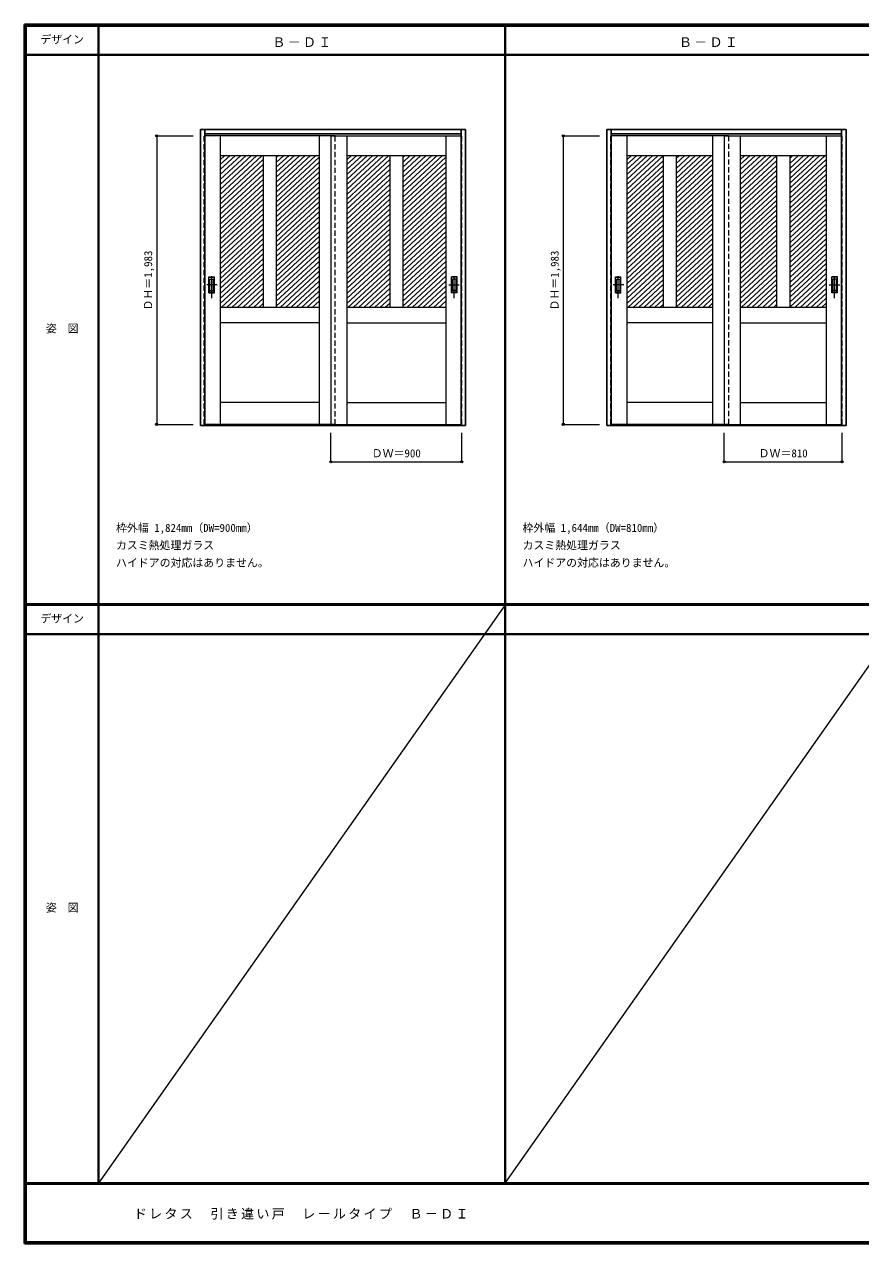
# Model space of a CAD drawing. Units: millimetres, scale not verified. Extents: x -6000 to 5700, y -4307 to 4175.
# Drawn here: x -6000 to -250, y -4205 to 4175 of the extents above; entities that cross this region are included whole.
import ezdxf
from ezdxf.enums import TextEntityAlignment as Align

# ---------------------------------------------------------------- set-up
doc = ezdxf.new("R2010")
doc.units = ezdxf.units.MM
doc.header["$LTSCALE"] = 30
doc.header["$PDMODE"] = 32
doc.header["$PDSIZE"] = 15
doc.linetypes.add('CHAIN1', pattern=[8, 5, -1, 1, -1])
doc.linetypes.add('DASHED1', pattern=[1.8, 1.2, -0.6])
for name, color, linetype, lineweight in [('0-2_扉', 7, 'Continuous', 18), ('0-3_仕上げ', 3, 'Continuous', 25), ('0-6_引手', 7, 'Continuous', 18), ('0-B_寸法', 4, 'Continuous', 9), ('0-C_ハッチ', 4, 'Continuous', 9), ('F-1_枠', 6, 'Continuous', 40), ('F-A_文字', 7, 'Continuous', 18)]:
    doc.layers.add(name, color=color, linetype=linetype, lineweight=lineweight)
doc.layers.add('0-A_文字', color=7, linetype='Continuous')
doc.styles.add('ＭＳ ゴシック', font='')
doc.styles.get('ＭＳ ゴシック').set_extended_font_data('MS Gothic')

msp = doc.modelspace()

# ---------------------------------------------------------------- linework, layer by layer
at = {"layer": '0-2_扉', "color": 4, "linetype": 'DASHED1', "lineweight": 9}
for p, q in [((-4763, 1426), (-4763, 3409)), ((-4763, 3409), (-4760, 3409)), ((-2993, 3409), (-2996, 3409)), ((-2993, 1426), (-2993, 3409)), ((-1968, 1426), (-1968, 3409)), ((-1968, 3409), (-1965, 3409)), ((-378, 3409), (-381, 3409)), ((-378, 1426), (-378, 3409)), ((-4763, 1426), (-4760, 1426)), ((-2993, 1426), (-2996, 1426)), ((-1968, 1426), (-1965, 1426)), ((-378, 1426), (-381, 1426))]:
    msp.add_line(p, q, dxfattribs=at)
at = {"layer": '0-2_扉'}
for p, q in [((-3863, 3409), (-4760, 3409)), ((-4653, 3409), (-4653, 1426)), ((-3973, 3409), (-3973, 1426)), ((-3893, 3409), (-3893, 1426)), ((-3893, 3409), (-2996, 3409)), ((-3783, 3409), (-3783, 1426)), ((-3103, 3409), (-3103, 1426)), ((-1158, 3409), (-1965, 3409)), ((-1858, 3409), (-1858, 1426)), ((-1268, 3409), (-1268, 1426)), ((-1188, 3409), (-1188, 1426)), ((-1188, 3409), (-381, 3409)), ((-1078, 3409), (-1078, 1426)), ((-488, 3409), (-488, 1426)), ((-4653, 3274), (-3973, 3274)), ((-4358, 3274), (-4358, 2229)), ((-4268, 3274), (-4268, 2229)), ((-3783, 3274), (-3103, 3274)), ((-3488, 3274), (-3488, 2229)), ((-3398, 3274), (-3398, 2229)), ((-1858, 3274), (-1268, 3274)), ((-1608, 3274), (-1608, 2229)), ((-1518, 3274), (-1518, 2229)), ((-1078, 3274), (-488, 3274)), ((-828, 3274), (-828, 2229)), ((-738, 3274), (-738, 2229)), ((-4652.81, 3091), (-4653, 3091)), ((-3782.81, 3091), (-3783, 3091)), ((-3973, 2229), (-4653, 2229)), ((-3103, 2229), (-3783, 2229)), ((-1268, 2229), (-1858, 2229)), ((-488, 2229), (-1078, 2229)), ((-3973, 2124), (-4653, 2124)), ((-3783, 2124), (-3103, 2124)), ((-1268, 2124), (-1858, 2124)), ((-1078, 2124), (-488, 2124)), ((-3973, 1576), (-4653, 1576)), ((-3783, 1576), (-3103, 1576)), ((-1268, 1576), (-1858, 1576)), ((-1078, 1576), (-488, 1576)), ((-3863, 1426), (-4760, 1426)), ((-3893, 1426), (-2996, 1426)), ((-1158, 1426), (-1965, 1426)), ((-1188, 1426), (-381, 1426))]:
    msp.add_line(p, q, dxfattribs=at)
at = {"layer": '0-3_仕上げ'}
for p, q in [((-4790, 1418), (-4790, 3453)), ((-4790, 3453), (-2966, 3453)), ((-4760, 1418), (-4760, 3453)), ((-2996, 1426.2), (-2996, 3453)), ((-2966, 1418), (-2966, 3453)), ((-1995, 1418), (-1995, 3453)), ((-1995, 3453), (-351, 3453)), ((-1965, 1418), (-1965, 3453)), ((-381, 1426.54), (-381, 3453)), ((-351, 1418), (-351, 3453)), ((-4760, 3423), (-2996, 3423)), ((-1965, 3423), (-381, 3423)), ((-2996, 1418), (-2996, 1426.2)), ((-381, 1418), (-381, 1426.2)), ((-4760, 1418), (-4790, 1418)), ((-2996, 1421), (-4760, 1421)), ((-2996, 1418), (-4760, 1418)), ((-2966, 1418), (-2996, 1418)), ((-1965, 1418), (-1995, 1418)), ((-381, 1421), (-1965, 1421)), ((-381, 1418), (-1965, 1418)), ((-351, 1418), (-381, 1418))]:
    msp.add_line(p, q, dxfattribs=at)
at = {"layer": '0-3_仕上げ', "color": 4, "linetype": 'DASHED1', "lineweight": 9}
for p, q in [((-3863, 1426), (-3863, 3409)), ((-1158, 3409), (-1158, 1426))]:
    msp.add_line(p, q, dxfattribs=at)
at = {"layer": '0-6_引手'}
for p, q in [((-4731, 2440.9), (-4693, 2440.9)), ((-4731, 2330.9), (-4731, 2440.9)), ((-4693, 2330.9), (-4693, 2440.9)), ((-3025, 2440.9), (-3063, 2440.9)), ((-3063, 2330.9), (-3063, 2440.9)), ((-3025, 2330.9), (-3025, 2440.9)), ((-1936, 2440.9), (-1898, 2440.9)), ((-1936, 2330.9), (-1936, 2440.9)), ((-1898, 2330.9), (-1898, 2440.9)), ((-448, 2330.9), (-448, 2440.9)), ((-4724.5, 2424.9), (-4699.5, 2424.9)), ((-4724.5, 2346.9), (-4724.5, 2424.9)), ((-4724.5, 2346.9), (-4699.5, 2346.9)), ((-4699.5, 2346.9), (-4699.5, 2424.9)), ((-3031.5, 2424.9), (-3056.5, 2424.9)), ((-3056.5, 2346.9), (-3056.5, 2424.9)), ((-3031.5, 2346.9), (-3056.5, 2346.9)), ((-3031.5, 2346.9), (-3031.5, 2424.9)), ((-1929.5, 2424.9), (-1904.5, 2424.9)), ((-1929.5, 2346.9), (-1929.5, 2424.9)), ((-1929.5, 2346.9), (-1904.5, 2346.9)), ((-1904.5, 2346.9), (-1904.5, 2424.9)), ((-441.5, 2346.9), (-441.5, 2424.9)), ((-416.5, 2424.9), (-441.5, 2424.9)), ((-416.5, 2346.9), (-441.5, 2346.9)), ((-416.5, 2346.9), (-416.5, 2424.9)), ((-4731, 2330.9), (-4693, 2330.9)), ((-3025, 2330.9), (-3063, 2330.9)), ((-1936, 2330.9), (-1898, 2330.9)), ((-410, 2330.9), (-448, 2330.9))]:
    msp.add_line(p, q, dxfattribs=at)
at = {"layer": '0-6_引手', "linetype": 'CHAIN1'}
for p, q in [((-4712, 2294.29), (-4712, 2465.14)), ((-3044, 2294.29), (-3044, 2465.14)), ((-1917, 2293.67), (-1917, 2464.52)), ((-429, 2293.67), (-429, 2464.52)), ((-4673.93, 2385.9), (-4746.44, 2385.9)), ((-3082.07, 2385.9), (-3009.56, 2385.9)), ((-1878.93, 2385.9), (-1951.44, 2385.9)), ((-467.07, 2385.9), (-394.56, 2385.9))]:
    msp.add_line(p, q, dxfattribs=at)
at = {"layer": '0-6_引手', "linetype": 'DASHED1'}
for p, q in [((-4696, 2334.9), (-4696, 2436.9)), ((-3060, 2334.9), (-3060, 2436.9)), ((-1901, 2334.9), (-1901, 2436.9)), ((-413, 2436.9), (-445, 2436.9)), ((-413, 2334.9), (-413, 2436.9)), ((-4728, 2334.9), (-4696, 2334.9)), ((-3028, 2334.9), (-3060, 2334.9)), ((-1933, 2334.9), (-1901, 2334.9))]:
    msp.add_line(p, q, dxfattribs=at)
for points in [[(-4728, 2334.9), (-4728, 2436.9), (-4696, 2436.9)], [(-3028, 2334.9), (-3028, 2436.9), (-3060, 2436.9)], [(-1933, 2334.9), (-1933, 2436.9), (-1901, 2436.9)], [(-413, 2334.9), (-445, 2334.9), (-445, 2436.9)]]:
    msp.add_lwpolyline(points, dxfattribs=at)
at = {"layer": '0-6_引手'}
msp.add_lwpolyline([(-410, 2330.9), (-410, 2440.9), (-448, 2440.9)], dxfattribs=at)
at = {"layer": '0-B_寸法'}
for p, q in [((-5090, 3409), (-4840, 3409)), ((-5090, 3409), (-5090, 1426)), ((-2295, 3409), (-2045, 3409)), ((-2295, 3409), (-2295, 1426)), ((-5090, 1426), (-4840, 1426)), ((-2295, 1426), (-2045, 1426)), ((-3893, 1168), (-3893, 1368)), ((-2993, 1168), (-2993, 1368)), ((-1188, 1168), (-1188, 1368)), ((-378, 1168), (-378, 1368)), ((-3893, 1168), (-2993, 1168)), ((-1188, 1168), (-378, 1168))]:
    msp.add_line(p, q, dxfattribs=at)
at = {"layer": '0-B_寸法', "color": 7}
for p in [(-5090, 3409), (-2295, 3409), (-5090, 1426), (-2295, 1426), (-3893, 1168), (-2993, 1168), (-1188, 1168), (-378, 1168)]:
    msp.add_point(p, dxfattribs=at)
at = {"layer": '0-C_ハッチ'}
for p, q in [((-4364.08, 3274), (-4653, 3006.48)), ((-4400.87, 3274), (-4653, 3040.55)), ((-4437.67, 3274), (-4653, 3074.62)), ((-4621.65, 3274), (-4653, 3244.97)), ((-4511.26, 3274), (-4653, 3142.76)), ((-4548.06, 3274), (-4653, 3176.83)), ((-4584.86, 3274), (-4653, 3210.9)), ((-4474.47, 3274), (-4653, 3108.69)), ((-4032.9, 3274), (-4268, 3056.32)), ((-3996.11, 3274), (-4268, 3022.25)), ((-4069.7, 3274), (-4268, 3090.39)), ((-4106.5, 3274), (-4268, 3124.46)), ((-4143.29, 3274), (-4268, 3158.53)), ((-4180.09, 3274), (-4268, 3192.6)), ((-4216.89, 3274), (-4268, 3226.67)), ((-4253.69, 3274), (-4268, 3260.75)), ((-3604.47, 3274), (-3783, 3108.69)), ((-3714.86, 3274), (-3783, 3210.9)), ((-3678.06, 3274), (-3783, 3176.83)), ((-3641.26, 3274), (-3783, 3142.76)), ((-3751.65, 3274), (-3783, 3244.97)), ((-3567.67, 3274), (-3783, 3074.62)), ((-3530.87, 3274), (-3783, 3040.55)), ((-3494.08, 3274), (-3783, 3006.48)), ((-3383.69, 3274), (-3398, 3260.75)), ((-3346.89, 3274), (-3398, 3226.67)), ((-3310.09, 3274), (-3398, 3192.6)), ((-3273.29, 3274), (-3398, 3158.53)), ((-3236.5, 3274), (-3398, 3124.46)), ((-3199.7, 3274), (-3398, 3090.39)), ((-3126.11, 3274), (-3398, 3022.25)), ((-3162.9, 3274), (-3398, 3056.32)), ((-1679.47, 3274), (-1858, 3108.69)), ((-1789.86, 3274), (-1858, 3210.9)), ((-1753.06, 3274), (-1858, 3176.83)), ((-1716.26, 3274), (-1858, 3142.76)), ((-1826.65, 3274), (-1858, 3244.97)), ((-1642.67, 3274), (-1858, 3074.62)), ((-1605.87, 3274), (-1858, 3040.55)), ((-1458.69, 3274), (-1518, 3219.08)), ((-1421.89, 3274), (-1518, 3185.01)), ((-1385.09, 3274), (-1518, 3150.94)), ((-1348.3, 3274), (-1518, 3116.87)), ((-1311.5, 3274), (-1518, 3082.79)), ((-1274.7, 3274), (-1518, 3048.72)), ((-1495.48, 3274), (-1518, 3253.15)), ((-899.47, 3274), (-1078, 3108.69)), ((-1009.86, 3274), (-1078, 3210.9)), ((-973.06, 3274), (-1078, 3176.83)), ((-936.26, 3274), (-1078, 3142.76)), ((-1046.65, 3274), (-1078, 3244.97)), ((-862.67, 3274), (-1078, 3074.62)), ((-825.87, 3274), (-1078, 3040.55)), ((-678.69, 3274), (-738, 3219.08)), ((-641.89, 3274), (-738, 3185.01)), ((-605.09, 3274), (-738, 3150.94)), ((-568.3, 3274), (-738, 3116.87)), ((-531.5, 3274), (-738, 3082.79)), ((-494.7, 3274), (-738, 3048.72)), ((-715.48, 3274), (-738, 3253.15)), ((-4358, 3245.55), (-4653, 2972.41)), ((-4358, 3211.48), (-4653, 2938.34)), ((-3973, 3261.33), (-4268, 2988.18)), ((-3973, 3227.25), (-4268, 2954.11)), ((-3973, 3193.18), (-4268, 2920.04)), ((-3488, 3245.55), (-3783, 2972.41)), ((-3488, 3211.48), (-3783, 2938.34)), ((-3103, 3261.33), (-3398, 2988.18)), ((-3103, 3227.25), (-3398, 2954.11)), ((-3103, 3193.18), (-3398, 2920.04)), ((-1608, 3237.96), (-1858, 3006.48)), ((-1608, 3203.89), (-1858, 2972.41)), ((-1268, 3246.13), (-1518, 3014.65)), ((-1268, 3212.06), (-1518, 2980.58)), ((-828, 3237.96), (-1078, 3006.48)), ((-828, 3203.89), (-1078, 2972.41)), ((-488, 3246.13), (-738, 3014.65)), ((-488, 3212.06), (-738, 2980.58)), ((-4358, 3177.41), (-4653, 2904.26)), ((-4358, 3143.34), (-4653, 2870.19)), ((-4358, 3109.27), (-4653, 2836.12)), ((-3973, 3159.11), (-4268, 2885.96)), ((-3973, 3125.04), (-4268, 2851.89)), ((-3488, 3177.41), (-3783, 2904.26)), ((-3488, 3143.34), (-3783, 2870.19)), ((-3488, 3109.27), (-3783, 2836.12)), ((-3103, 3159.11), (-3398, 2885.96)), ((-3103, 3125.04), (-3398, 2851.89)), ((-1608, 3169.82), (-1858, 2938.34)), ((-1608, 3135.75), (-1858, 2904.26)), ((-1608, 3101.67), (-1858, 2870.19)), ((-1268, 3177.99), (-1518, 2946.51)), ((-1268, 3143.92), (-1518, 2912.44)), ((-1268, 3109.85), (-1518, 2878.37)), ((-828, 3169.82), (-1078, 2938.34)), ((-828, 3135.75), (-1078, 2904.26)), ((-828, 3101.67), (-1078, 2870.19)), ((-488, 3177.99), (-738, 2946.51)), ((-488, 3143.92), (-738, 2912.44)), ((-488, 3109.85), (-738, 2878.37)), ((-4358, 3075.2), (-4653, 2802.05)), ((-4358, 3041.13), (-4653, 2767.98)), ((-3973, 3090.97), (-4268, 2817.82)), ((-3973, 3056.9), (-4268, 2783.75)), ((-3973, 3022.83), (-4268, 2749.68)), ((-3488, 3075.2), (-3783, 2802.05)), ((-3488, 3041.13), (-3783, 2767.98)), ((-3103, 3090.97), (-3398, 2817.82)), ((-3103, 3056.9), (-3398, 2783.75)), ((-3103, 3022.83), (-3398, 2749.68)), ((-1608, 3067.6), (-1858, 2836.12)), ((-1608, 3033.53), (-1858, 2802.05)), ((-1268, 3075.78), (-1518, 2844.3)), ((-1268, 3041.71), (-1518, 2810.23)), ((-828, 3067.6), (-1078, 2836.12)), ((-828, 3033.53), (-1078, 2802.05)), ((-488, 3075.78), (-738, 2844.3)), ((-488, 3041.71), (-738, 2810.23)), ((-4358, 3007.06), (-4653, 2733.91)), ((-4358, 2972.99), (-4653, 2699.84)), ((-4358, 2938.91), (-4653, 2665.77)), ((-3973, 2988.76), (-4268, 2715.61)), ((-3973, 2954.69), (-4268, 2681.54)), ((-3488, 3007.06), (-3783, 2733.91)), ((-3488, 2972.99), (-3783, 2699.84)), ((-3488, 2938.91), (-3783, 2665.77)), ((-3103, 2988.76), (-3398, 2715.61)), ((-3103, 2954.69), (-3398, 2681.54)), ((-1608, 2999.46), (-1858, 2767.98)), ((-1608, 2965.39), (-1858, 2733.91)), ((-1268, 3007.64), (-1518, 2776.16)), ((-1268, 2973.57), (-1518, 2742.08)), ((-1268, 2939.49), (-1518, 2708.01)), ((-828, 2999.46), (-1078, 2767.98)), ((-828, 2965.39), (-1078, 2733.91)), ((-488, 3007.64), (-738, 2776.16)), ((-488, 2973.57), (-738, 2742.08)), ((-488, 2939.49), (-738, 2708.01)), ((-4358, 2904.84), (-4653, 2631.7)), ((-4358, 2870.77), (-4653, 2597.62)), ((-3973, 2920.61), (-4268, 2647.47)), ((-3973, 2886.54), (-4268, 2613.4)), ((-3973, 2852.47), (-4268, 2579.32)), ((-3488, 2904.84), (-3783, 2631.7)), ((-3488, 2870.77), (-3783, 2597.62)), ((-3103, 2920.61), (-3398, 2647.47)), ((-3103, 2886.54), (-3398, 2613.4)), ((-3103, 2852.47), (-3398, 2579.32)), ((-1608, 2931.32), (-1858, 2699.84)), ((-1608, 2897.25), (-1858, 2665.77)), ((-1608, 2863.18), (-1858, 2631.7)), ((-1268, 2905.42), (-1518, 2673.94)), ((-1268, 2871.35), (-1518, 2639.87)), ((-828, 2931.32), (-1078, 2699.84)), ((-828, 2897.25), (-1078, 2665.77)), ((-828, 2863.18), (-1078, 2631.7)), ((-488, 2905.42), (-738, 2673.94)), ((-488, 2871.35), (-738, 2639.87)), ((-4358, 2836.7), (-4653, 2563.55)), ((-4358, 2802.63), (-4653, 2529.48)), ((-4358, 2768.56), (-4653, 2495.41)), ((-3973, 2818.4), (-4268, 2545.25)), ((-3973, 2784.33), (-4268, 2511.18)), ((-3488, 2836.7), (-3783, 2563.55)), ((-3488, 2802.63), (-3783, 2529.48)), ((-3488, 2768.56), (-3783, 2495.41)), ((-3103, 2818.4), (-3398, 2545.25)), ((-3103, 2784.33), (-3398, 2511.18)), ((-1608, 2829.11), (-1858, 2597.62)), ((-1608, 2795.04), (-1858, 2563.55)), ((-1268, 2837.28), (-1518, 2605.8)), ((-1268, 2803.21), (-1518, 2571.73)), ((-1268, 2769.14), (-1518, 2537.66)), ((-828, 2829.11), (-1078, 2597.62)), ((-828, 2795.04), (-1078, 2563.55)), ((-488, 2837.28), (-738, 2605.8)), ((-488, 2803.21), (-738, 2571.73)), ((-488, 2769.14), (-738, 2537.66)), ((-4358, 2734.49), (-4653, 2461.34)), ((-4358, 2700.42), (-4653, 2427.27)), ((-3973, 2750.26), (-4268, 2477.11)), ((-3973, 2716.19), (-4268, 2443.04)), ((-3973, 2682.12), (-4268, 2408.97)), ((-3488, 2734.49), (-3783, 2461.34)), ((-3488, 2700.42), (-3783, 2427.27)), ((-3103, 2750.26), (-3398, 2477.11)), ((-3103, 2716.19), (-3398, 2443.04)), ((-3103, 2682.12), (-3398, 2408.97)), ((-1608, 2760.96), (-1858, 2529.48)), ((-1608, 2726.89), (-1858, 2495.41)), ((-1608, 2692.82), (-1858, 2461.34)), ((-1268, 2735.07), (-1518, 2503.59)), ((-1268, 2701), (-1518, 2469.52)), ((-828, 2760.96), (-1078, 2529.48)), ((-828, 2726.89), (-1078, 2495.41)), ((-828, 2692.82), (-1078, 2461.34)), ((-488, 2735.07), (-738, 2503.59)), ((-488, 2701), (-738, 2469.52)), ((-4358, 2666.35), (-4653, 2393.2)), ((-4358, 2632.28), (-4653, 2359.13)), ((-4358, 2598.2), (-4653, 2325.06)), ((-3973, 2648.05), (-4268, 2374.9)), ((-3973, 2613.98), (-4268, 2340.83)), ((-3488, 2666.35), (-3783, 2393.2)), ((-3488, 2632.28), (-3783, 2359.13)), ((-3488, 2598.2), (-3783, 2325.06)), ((-3103, 2648.05), (-3398, 2374.9)), ((-3103, 2613.98), (-3398, 2340.83)), ((-1608, 2658.75), (-1858, 2427.27)), ((-1608, 2624.68), (-1858, 2393.2)), ((-1268, 2666.93), (-1518, 2435.44)), ((-1268, 2632.86), (-1518, 2401.37)), ((-1268, 2598.78), (-1518, 2367.3)), ((-828, 2658.75), (-1078, 2427.27)), ((-828, 2624.68), (-1078, 2393.2)), ((-488, 2666.93), (-738, 2435.44)), ((-488, 2632.86), (-738, 2401.37)), ((-488, 2598.78), (-738, 2367.3)), ((-4358, 2564.13), (-4653, 2290.99)), ((-4358, 2530.06), (-4653, 2256.91)), ((-3973, 2579.9), (-4268, 2306.76)), ((-3973, 2545.83), (-4268, 2272.69)), ((-3488, 2564.13), (-3783, 2290.99)), ((-3488, 2530.06), (-3783, 2256.91)), ((-3103, 2579.9), (-3398, 2306.76)), ((-3103, 2545.83), (-3398, 2272.69)), ((-1608, 2590.61), (-1858, 2359.13)), ((-1608, 2556.54), (-1858, 2325.06)), ((-1608, 2522.47), (-1858, 2290.99)), ((-1268, 2564.71), (-1518, 2333.23)), ((-1268, 2530.64), (-1518, 2299.16)), ((-828, 2590.61), (-1078, 2359.13)), ((-828, 2556.54), (-1078, 2325.06)), ((-828, 2522.47), (-1078, 2290.99)), ((-488, 2564.71), (-738, 2333.23)), ((-488, 2530.64), (-738, 2299.16)), ((-4358, 2495.99), (-4646.35, 2229)), ((-4358, 2461.92), (-4609.55, 2229)), ((-3973, 2511.76), (-4268, 2238.61)), ((-3973, 2477.69), (-4241.59, 2229)), ((-3973, 2443.62), (-4204.79, 2229)), ((-3488, 2495.99), (-3776.35, 2229)), ((-3488, 2461.92), (-3739.55, 2229)), ((-3103, 2511.76), (-3398, 2238.61)), ((-3103, 2477.69), (-3371.59, 2229)), ((-3103, 2443.62), (-3334.79, 2229)), ((-1608, 2488.4), (-1858, 2256.91)), ((-1608, 2454.32), (-1851.35, 2229)), ((-1268, 2496.57), (-1518, 2265.09)), ((-1268, 2462.5), (-1518, 2231.02)), ((-828, 2488.4), (-1078, 2256.91)), ((-828, 2454.32), (-1071.35, 2229)), ((-488, 2496.57), (-738, 2265.09)), ((-488, 2462.5), (-738, 2231.02)), ((-4358, 2427.85), (-4572.76, 2229)), ((-4358, 2393.78), (-4535.96, 2229)), ((-4358, 2359.71), (-4499.16, 2229)), ((-3973, 2409.55), (-4167.99, 2229)), ((-3973, 2375.48), (-4131.2, 2229)), ((-3488, 2427.85), (-3702.76, 2229)), ((-3488, 2393.78), (-3665.96, 2229)), ((-3488, 2359.71), (-3629.16, 2229)), ((-3103, 2409.55), (-3297.99, 2229)), ((-3103, 2375.48), (-3261.2, 2229)), ((-1608, 2420.25), (-1814.55, 2229)), ((-1608, 2386.18), (-1777.76, 2229)), ((-1608, 2352.11), (-1740.96, 2229)), ((-1268, 2428.43), (-1483.38, 2229)), ((-1268, 2394.36), (-1446.59, 2229)), ((-1268, 2360.29), (-1409.79, 2229)), ((-828, 2420.25), (-1034.55, 2229)), ((-828, 2386.18), (-997.76, 2229)), ((-828, 2352.11), (-960.96, 2229)), ((-488, 2428.43), (-703.38, 2229)), ((-488, 2394.36), (-666.59, 2229)), ((-488, 2360.29), (-629.79, 2229)), ((-4358, 2325.64), (-4462.37, 2229)), ((-4358, 2291.56), (-4425.57, 2229)), ((-3973, 2341.41), (-4094.4, 2229)), ((-3973, 2307.34), (-4057.6, 2229)), ((-3973, 2273.26), (-4020.81, 2229)), ((-3488, 2325.64), (-3592.37, 2229)), ((-3488, 2291.56), (-3555.57, 2229)), ((-3103, 2341.41), (-3224.4, 2229)), ((-3103, 2307.34), (-3187.6, 2229)), ((-3103, 2273.26), (-3150.81, 2229)), ((-1608, 2318.04), (-1704.16, 2229)), ((-1608, 2283.97), (-1667.37, 2229)), ((-1268, 2326.22), (-1372.99, 2229)), ((-1268, 2292.14), (-1336.2, 2229)), ((-828, 2318.04), (-924.16, 2229)), ((-828, 2283.97), (-887.37, 2229)), ((-488, 2326.22), (-592.99, 2229)), ((-488, 2292.14), (-556.2, 2229)), ((-4358, 2257.49), (-4388.77, 2229)), ((-3488, 2257.49), (-3518.77, 2229)), ((-1608, 2249.9), (-1630.57, 2229)), ((-1268, 2258.07), (-1299.4, 2229)), ((-828, 2249.9), (-850.57, 2229)), ((-488, 2258.07), (-519.4, 2229))]:
    msp.add_line(p, q, dxfattribs=at)
at = {"layer": 'F-1_枠'}
for p, q in [((-6000, 4175), (5700, 4175)), ((-6000, 4175), (-6000, -4205)), ((-6000, 4170), (5700, 4170)), ((-6000, 4165), (5700, 4165)), ((-5995, 4175), (-5995, -4205)), ((-5990, 4175), (-5990, -4205)), ((-5490, 4175), (-5490, -3790)), ((-2695, -3790), (-2695, 4175)), ((-6000, 3965), (5700, 3965)), ((-6000, 190.5), (5700, 190.5)), ((-6000, 187.5), (5700, 187.5)), ((-6000, 184.5), (5700, 184.5)), ((-6000, -15.5), (5700, -15.5)), ((5700, -3790), (-6000, -3790)), ((5700, -3795), (-6000, -3795)), ((5700, -4195), (-6000, -4195)), ((5700, -4200), (-6000, -4200)), ((5700, -4205), (-6000, -4205))]:
    msp.add_line(p, q, dxfattribs=at)
at = {"layer": 'F-A_文字'}
for p, q in [((-2695, 184.5), (-5490, -3790)), ((-2695, -3790), (100, 184.5))]:
    msp.add_line(p, q, dxfattribs=at)

# ---------------------------------------------------------------- texts
at = {"layer": '0-A_文字', "style": 'ＭＳ ゴシック'}
for s, p in [('枠外幅 1,824mm（DW=900mm）', (-5370, 670.5)), ('枠外幅 1,644mm（DW=810mm）', (-2575, 670.5)), ('カスミ熱処理ガラス', (-5370, 550.5)), ('カスミ熱処理ガラス', (-2575, 550.5)), ('ハイドアの対応はありません。', (-5370, 430.5)), ('ハイドアの対応はありません。', (-2575, 430.5))]:
    msp.add_text(s, height=54.99, dxfattribs=at).set_placement(p, align=Align.BOTTOM_LEFT)
at = {"layer": '0-A_文字', "char_height": 65.98, "attachment_point": 7, "style": 'ＭＳ ゴシック'}
for insert in [(-4295, 4020), (-1500, 4020)]:
    msp.add_mtext('\\T1.17;Ｂ－ＤＩ', dxfattribs=dict(at, insert=insert))
at = {"layer": '0-B_寸法', "color": 7, "style": 'ＭＳ ゴシック'}
for p in [(-5105, 2208.25), (-2310, 2208.25)]:
    msp.add_text('ＤＨ＝1,983', height=54.99, rotation=90, dxfattribs=at).set_placement(p, align=Align.BOTTOM_LEFT)
for s, p in [('ＤＷ＝900', (-3611.75, 1183)), ('ＤＷ＝810', (-951.75, 1183))]:
    msp.add_text(s, height=54.99, dxfattribs=at).set_placement(p, align=Align.BOTTOM_LEFT)
at = {"layer": 'F-A_文字', "style": 'ＭＳ ゴシック'}
for s, p in [('デザイン', (-5890, 4027.5)), ('姿\u3000図', (-5852.5, 2040.25)), ('デザイン', (-5890, 47)), ('姿\u3000図', (-5852.5, -1940.25))]:
    msp.add_text(s, height=54.99, dxfattribs=at).set_placement(p, align=Align.BOTTOM_LEFT)
at = {"layer": 'F-A_文字', "insert": (-5247.55, -4040), "char_height": 65.98, "attachment_point": 7, "style": 'ＭＳ ゴシック'}
msp.add_mtext('\\T1.17;ドレタス\u3000引き違い戸\u3000レールタイプ\u3000Ｂ－ＤＩ', dxfattribs=at)

doc.saveas('drawing.dxf')
